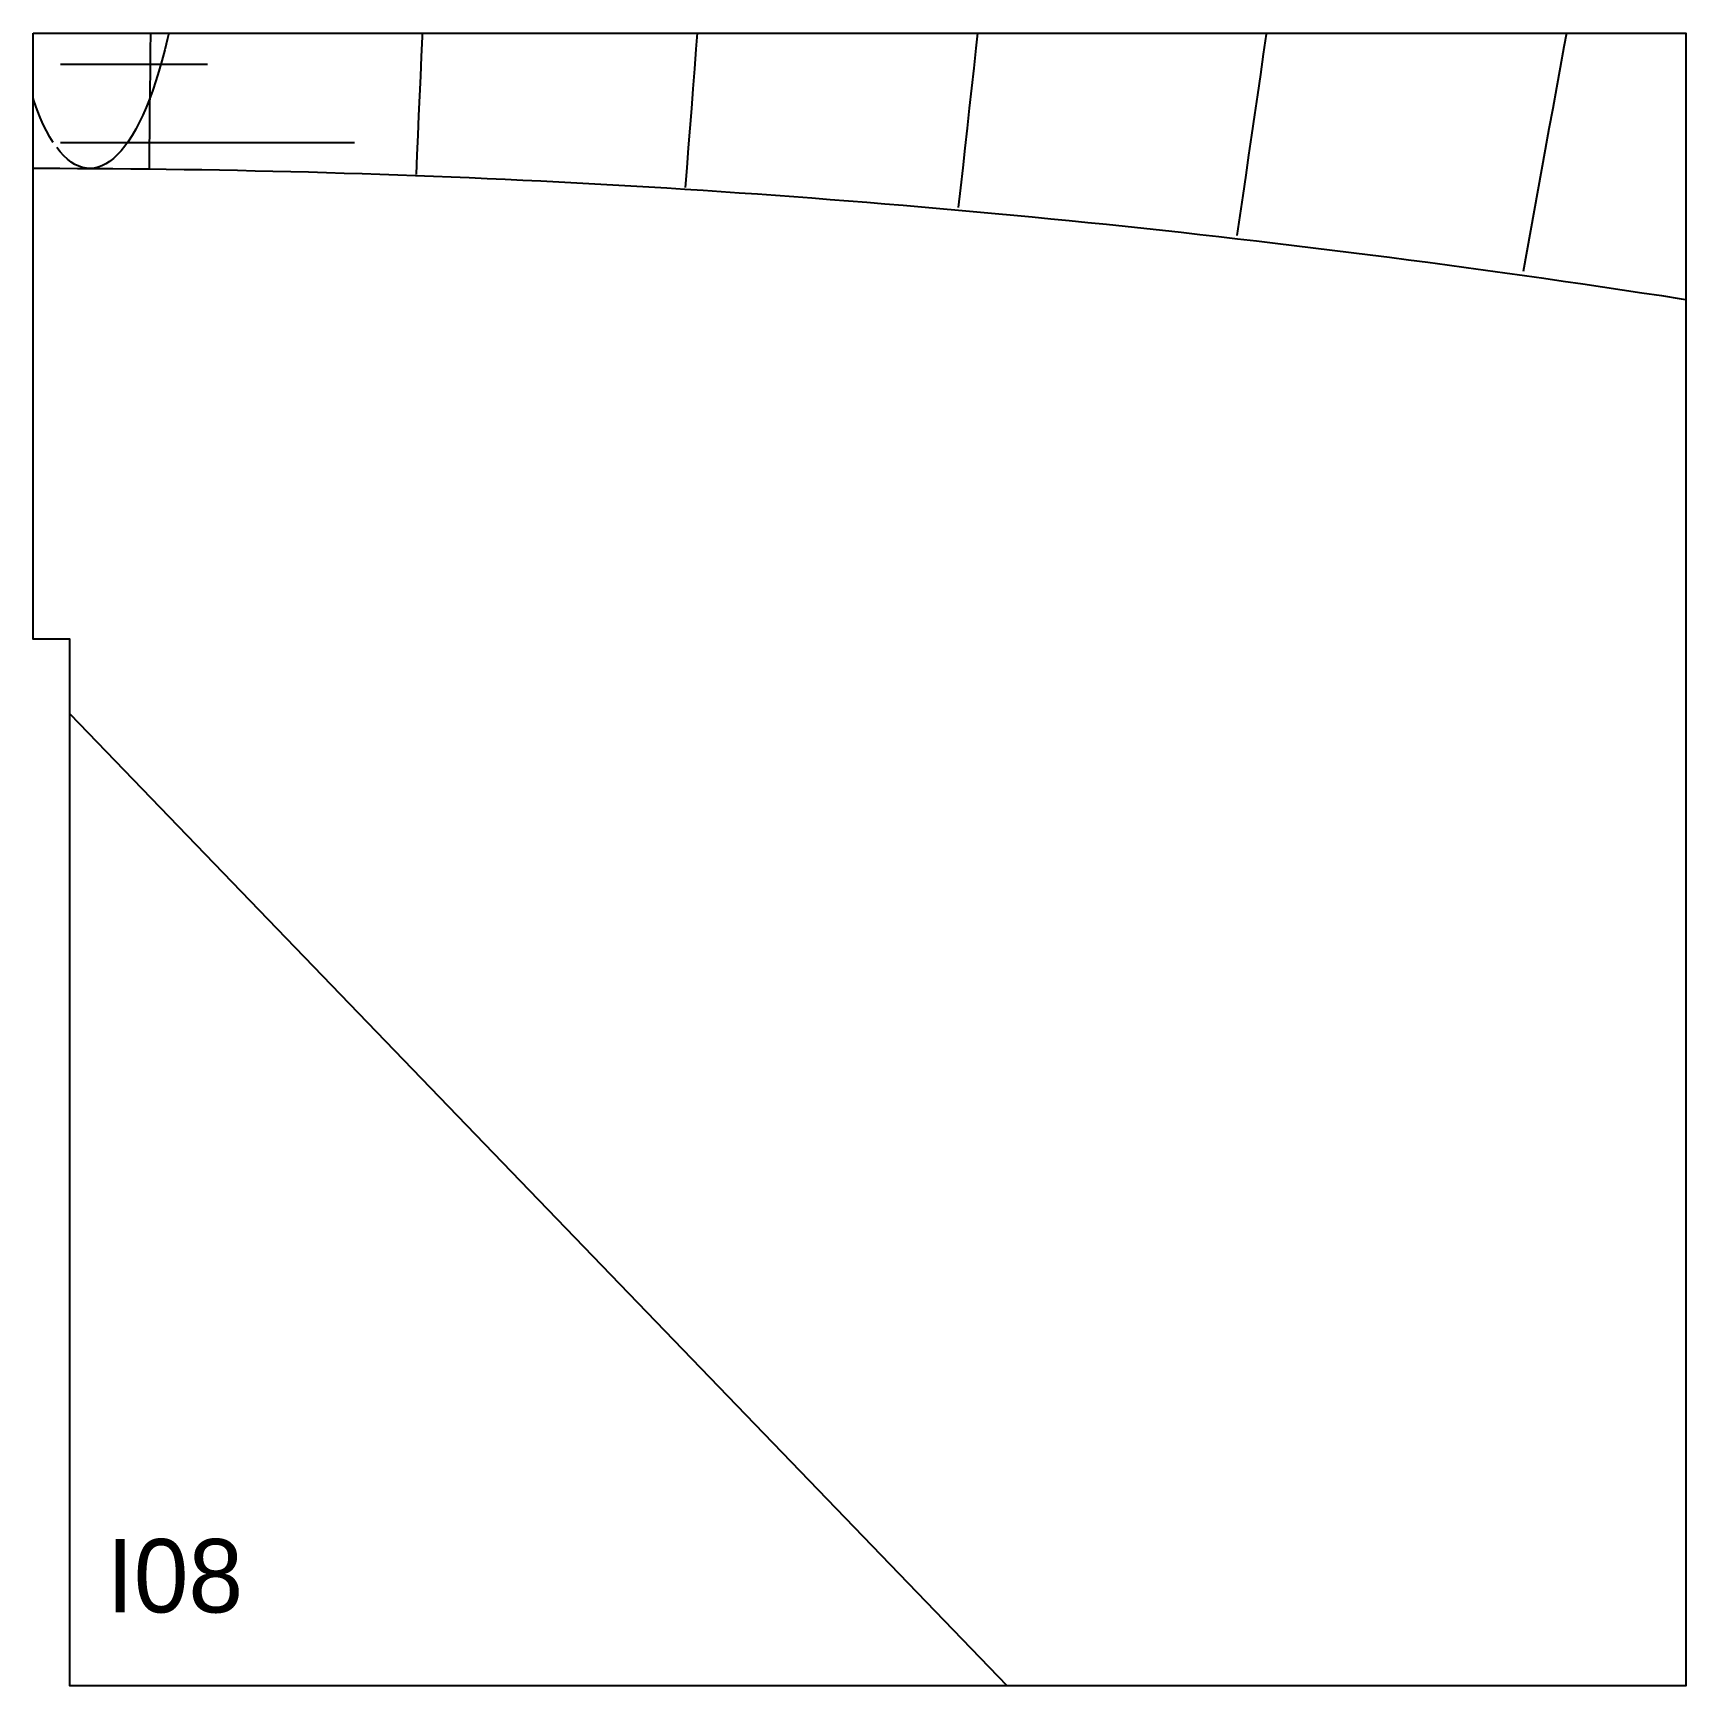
# Model space of a CAD drawing. Header units: millimetres. Extents: x 0 to 900, y 0 to 900.
import ezdxf

# ---------------------------------------------------------------- set-up
doc = ezdxf.new("R2010")
doc.units = ezdxf.units.MM
for name, color, linetype in [('CUT', 1, 'Continuous'), ('DECL', 30, 'Continuous'), ('HOUR', 7, 'Continuous'), ('HOUR15', 9, 'Continuous'), ('HOUR30', 8, 'Continuous'), ('ID', 3, 'Continuous'), ('MERID', 40, 'Continuous'), ('NOON', 6, 'Continuous'), ('QIBLA', 5, 'Continuous'), ('TICKS', 2, 'Continuous')]:
    doc.layers.add(name, color=color, linetype=linetype)

msp = doc.modelspace()

# ---------------------------------------------------------------- linework, layer by layer
at = {"layer": 'CUT'}
msp.add_lwpolyline([(0, 900), (900, 900), (900, 0), (20, 0), (20, 570), (0, 570), (0, 900)], close=True, dxfattribs=at)
at = {"layer": 'DECL'}
msp.add_lwpolyline([(0, 826.38), (4.83, 826.38), (14.5, 826.36), (24.17, 826.33), (33.84, 826.28), (43.51, 826.21), (53.18, 826.13), (62.85, 826.02), (72.53, 825.91), (82.2, 825.77), (91.88, 825.62), (101.56, 825.45), (111.24, 825.26), (120.93, 825.06), (130.62, 824.84), (140.31, 824.6), (150.01, 824.35), (159.71, 824.08), (169.41, 823.79), (179.12, 823.49), (188.84, 823.16), (198.56, 822.82), (208.28, 822.47), (218.01, 822.09), (227.75, 821.7), (237.49, 821.3), (247.24, 820.87), (257, 820.43), (266.76, 819.97), (276.53, 819.49), (286.3, 819), (296.09, 818.48), (305.88, 817.96), (315.68, 817.41), (325.49, 816.84), (335.31, 816.26), (345.14, 815.66), (354.97, 815.05), (364.82, 814.41), (374.67, 813.76), (384.54, 813.09), (394.42, 812.4), (404.3, 811.69), (414.2, 810.97), (424.11, 810.23), (434.03, 809.46), (443.97, 808.69), (453.91, 807.89), (463.87, 807.07), (473.84, 806.24), (483.82, 805.39), (493.82, 804.52), (503.83, 803.63), (513.86, 802.72), (523.9, 801.8), (533.95, 800.85), (544.02, 799.89), (554.1, 798.91), (564.2, 797.91), (574.31, 796.89), (584.44, 795.85), (594.59, 794.79), (604.75, 793.71), (614.94, 792.62), (625.13, 791.5), (635.35, 790.36), (645.58, 789.21), (655.83, 788.03), (666.1, 786.84), (676.39, 785.62), (686.7, 784.39), (697.03, 783.14), (707.38, 781.86), (717.75, 780.57), (728.14, 779.25), (738.54, 777.92), (748.98, 776.56), (759.43, 775.18), (769.9, 773.78), (780.4, 772.37), (790.92, 770.93), (801.46, 769.47), (812.03, 767.98), (822.62, 766.48), (833.23, 764.96), (843.87, 763.41), (854.54, 761.84), (865.22, 760.25), (875.94, 758.64), (886.68, 757.01), (897.45, 755.35), (900, 754.95)], dxfattribs=at)
at = {"layer": 'HOUR'}
for points in [[(63.95, 900), (63.84, 890.22), (63.72, 879.52), (63.61, 868.82), (63.49, 858.14), (63.38, 847.47), (63.26, 836.82), (63.14, 826.17)], [(671.56, 900), (671.48, 899.48), (669.87, 888.44), (668.27, 877.42), (666.66, 866.41), (665.06, 855.42), (663.46, 844.45), (661.87, 833.49), (660.27, 822.54), (658.68, 811.61), (657.09, 800.69), (655.5, 789.78)]]:
    msp.add_lwpolyline(points, dxfattribs=at)
at = {"layer": 'HOUR15'}
for points in [[(211.92, 900), (211.83, 897.93), (211.36, 887.19), (210.89, 876.46), (210.42, 865.75), (209.96, 855.04), (209.49, 844.35), (209.02, 833.67), (208.56, 823)], [(514.33, 900), (513.41, 891.71), (512.2, 880.82), (511, 869.94), (509.79, 859.07), (508.59, 848.23), (507.39, 837.39), (506.19, 826.57), (504.99, 815.76), (503.8, 804.96)], [(834.91, 900), (833.55, 892.51), (831.51, 881.31), (829.47, 870.12), (827.44, 858.95), (825.41, 847.8), (823.39, 836.66), (821.36, 825.55), (819.34, 814.44), (817.32, 803.36), (815.31, 792.28), (813.3, 781.23), (811.29, 770.18)]]:
    msp.add_lwpolyline(points, dxfattribs=at)
at = {"layer": 'HOUR30'}
msp.add_lwpolyline([(361.6, 900), (360.93, 891.26), (360.1, 880.47), (359.27, 869.69), (358.44, 858.92), (357.61, 848.16), (356.79, 837.42), (355.96, 826.69), (355.14, 815.97)], dxfattribs=at)
at = {"layer": 'MERID'}
msp.add_lwpolyline([(0, 570), (0, 900)], dxfattribs=at)
at = {"layer": 'NOON'}
for points in [[(73.86, 900), (73.21, 897.07), (71.72, 890.87), (70.16, 884.95), (68.55, 879.3), (66.89, 873.93), (65.17, 868.85), (63.41, 864.04), (61.6, 859.52), (59.75, 855.28), (57.86, 851.33), (55.93, 847.66), (53.97, 844.28), (51.98, 841.19), (49.96, 838.39), (47.92, 835.88), (45.86, 833.65), (43.79, 831.72), (41.7, 830.08), (39.6, 828.73), (37.49, 827.67), (35.38, 826.9), (33.27, 826.43), (31.16, 826.24), (29.06, 826.35), (26.97, 826.75), (24.89, 827.44), (22.83, 828.42), (20.79, 829.69), (18.77, 831.26), (16.78, 833.11), (14.82, 835.25), (12.89, 837.67)], [(11, 840.39), (9.15, 843.39), (7.34, 846.68), (5.58, 850.25), (3.86, 854.1), (2.2, 858.24), (0.6, 862.65), (0, 864.47)]]:
    msp.add_lwpolyline(points, dxfattribs=at)
at = {"layer": 'QIBLA'}
msp.add_lwpolyline([(20, 529.26), (530.47, 0)], dxfattribs=at)
at = {"layer": 'TICKS'}
for points in [[(15, 883.1), (95, 883.1)], [(15, 840.4), (175, 840.4)]]:
    msp.add_lwpolyline(points, dxfattribs=at)

# ---------------------------------------------------------------- texts
at = {"layer": 'ID'}
msp.add_text('I08', height=40, dxfattribs=at).set_placement((40, 40))

doc.saveas('drawing.dxf')
